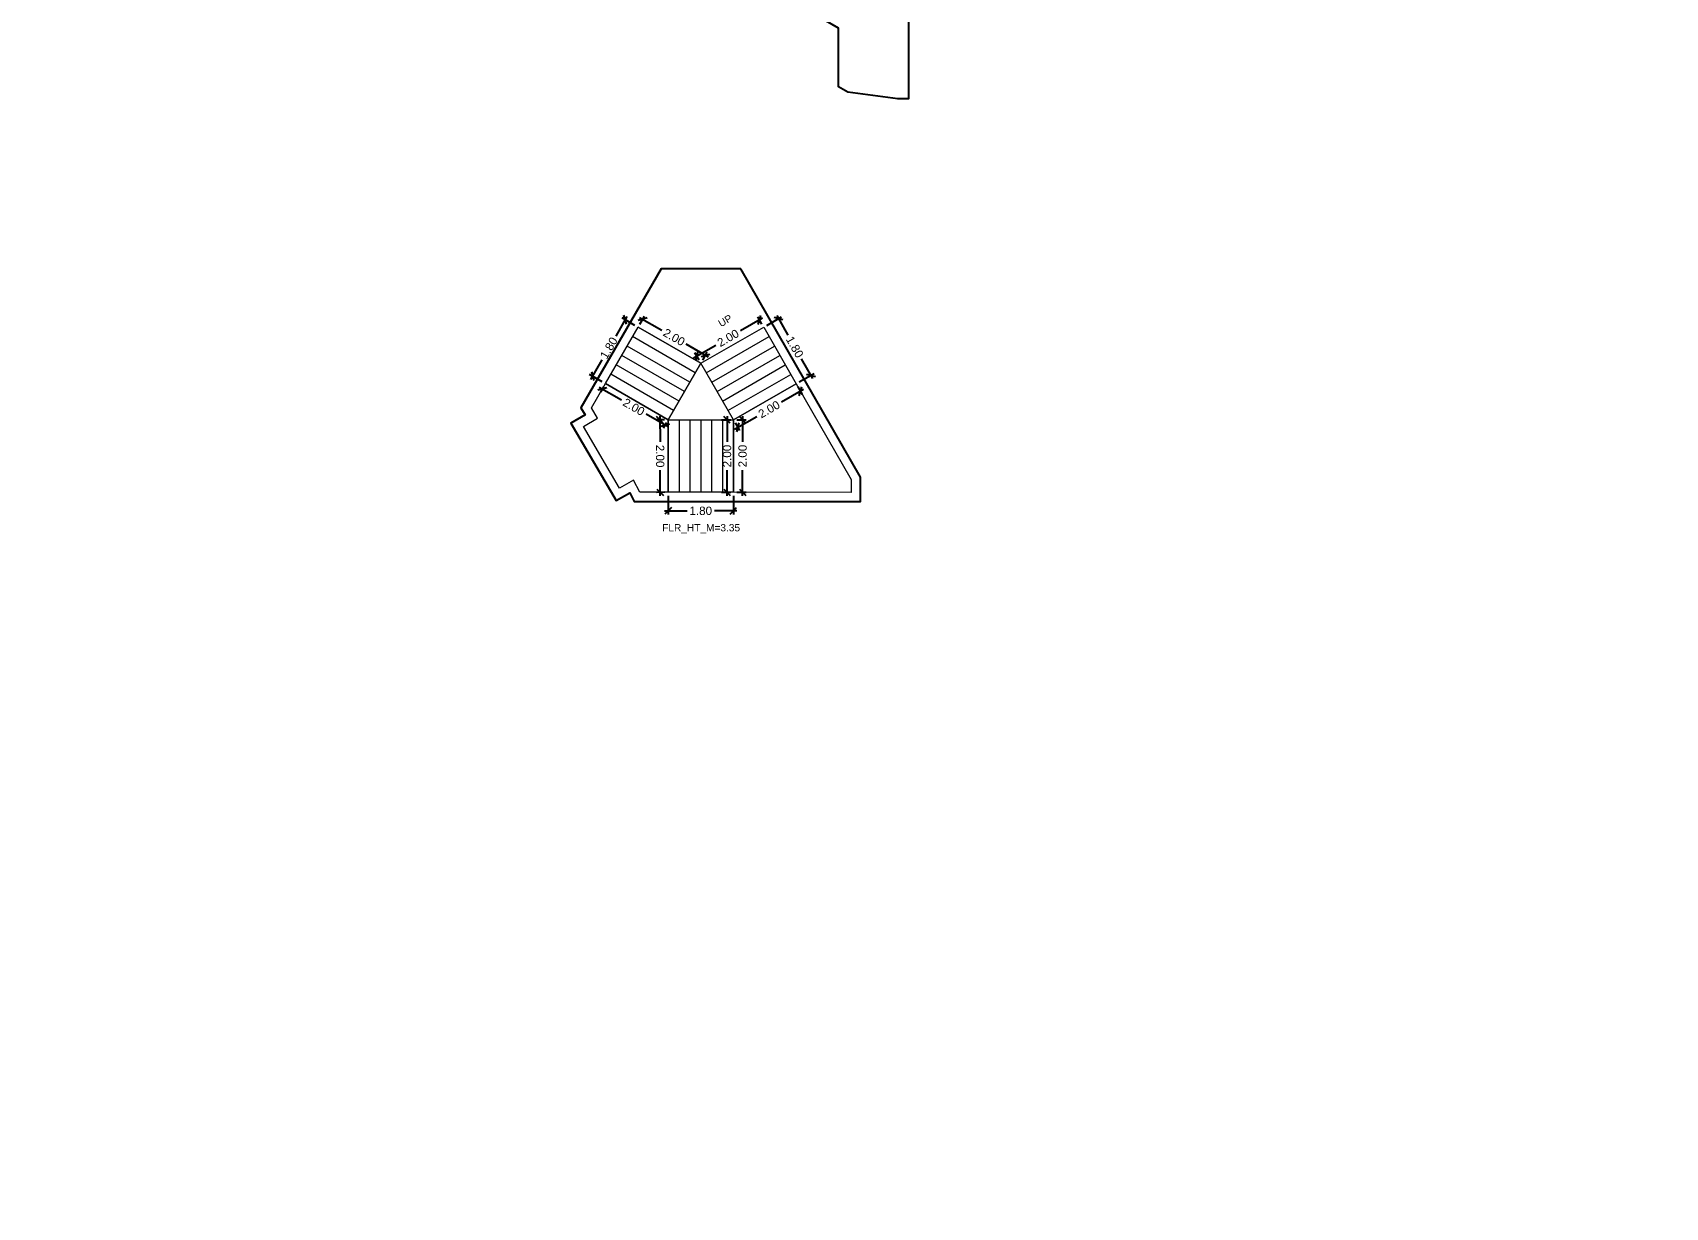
# Model space of a CAD drawing. Header units: metres. Extents: x 256329 to 886268, y -249371 to 355.
# Drawn here: x 287414.93 to 287460.01, y -1142.91 to -1110.48 of the extents above; entities that cross this region are included whole.
import ezdxf

# ---------------------------------------------------------------- set-up
doc = ezdxf.new("R2010")
doc.units = ezdxf.units.M
doc.header["$MEASUREMENT"] = 0
doc.header["$PDMODE"] = 35
doc.linetypes.add('CONTINOUS', pattern=[0])
doc.layers.get('0').update_dxf_attribs({"lineweight": 18})
doc.layers.get('Defpoints').update_dxf_attribs({"lineweight": 20})
doc.layers.add('A_TEXT', color=4, linetype='Continuous', lineweight=0, transparency=0.3)
doc.layers.add('BLK_2_FLR_33_STAIR_3', color=7, linetype='Continuous')
doc.layers.add('BLK_2_FLR_33_STAIR_4', color=7, linetype='Continuous')
for name, color, linetype, lineweight in [('BLK_2_FLR_33_STAIR_3_FLIGHT_1', 7, 'Continuous', 0), ('BLK_2_FLR_33_STAIR_3_FLIGHT_2', 7, 'Continuous', 0), ('BLK_2_FLR_33_STAIR_3_FLIGHT_3', 7, 'Continuous', 0), ('BLK_2_FLR_33_STAIR_3_LANDING_1', 7, 'Continuous', 0), ('BLK_2_FLR_33_STAIR_3_LANDING_2', 7, 'Continuous', 0)]:
    doc.layers.add(name, color=color, linetype=linetype, lineweight=lineweight)
doc.styles.add('Arial', font='arial.ttf')
doc.styles.get("Standard").update_dxf_attribs({"font": 'arial.ttf'})
doc.dimstyles.new('METRIC DIM', dxfattribs={"dimtxt": 0.23, "dimasz": 0.18, "dimexe": 0.1, "dimexo": 0.1, "dimgap": 0.09, "dimtad": 0, "dimzin": 0, "dimdsep": 46, "dimtxsty": 'Standard', "dimblk": 'OBLIQUE', "dimcen": 0, "dimdle": 0.1, "dimclrd": 147, "dimclre": 147, "dimclrt": 7, "dimadec": 0, "dimazin": 0, "dimtfac": 1, "dimtofl": 0, "dimtmove": 0, "dimatfit": 2, "dimfxl": 0.125, "dimtolj": 1, "dimtzin": 0, "dimarcsym": 0})

# ---------------------------------------------------------------- blocks, each defined once
blk = doc.blocks.new('_Oblique')
at = {"color": 0, "linetype": 'ByBlock', "lineweight": -2}
blk.add_line((-0.5, -0.5), (0.5, 0.5), dxfattribs=at)
blk = doc.blocks.new('*D1705')
at = {"layer": 'BLK_2_FLR_33_STAIR_3_FLIGHT_2', "color": 147, "lineweight": -2, "transparency": 16777216}
for p, q in [((287432.475044, -1123.266907), (287432.47486, -1123.778878)), ((287434.275044, -1123.267554), (287434.27486, -1123.779525)), ((287432.374896, -1123.678842), (287432.997396, -1123.679066)), ((287434.374896, -1123.679561), (287433.752396, -1123.679337))]:
    blk.add_line(p, q, dxfattribs=at)
at = {"layer": 'Defpoints', "color": 0, "linetype": 'CONTINOUS', "transparency": 16777216}
for p in [(287432.47508, -1123.166907, 0.042641), (287434.27508, -1123.167554, 0.042641), (287434.274896, -1123.679525)]:
    blk.add_point(p, dxfattribs=at)
at = {"layer": 'BLK_2_FLR_33_STAIR_3_FLIGHT_2', "color": 147, "linetype": 'CONTINOUS', "lineweight": -2, "transparency": 16777216, "xscale": 0.18, "yscale": 0.18, "zscale": 0.18}
for p, rotation in [((287432.474896, -1123.678878), 179.979403), ((287434.274896, -1123.679525), 359.979403)]:
    blk.add_blockref('_Oblique', p, dxfattribs=dict(at, rotation=rotation))
at = {"layer": 'BLK_2_FLR_33_STAIR_3_FLIGHT_2', "color": 7, "linetype": 'CONTINOUS', "transparency": 16777216, "insert": (287433.374896, -1123.679202), "char_height": 0.23, "attachment_point": 5, "rotation": 359.9794033}
blk.add_mtext('\\A1;1.80', dxfattribs=at)
blk = doc.blocks.new('*D1706')
at = {"layer": 'BLK_2_FLR_33_STAIR_3_FLIGHT_3', "color": 147, "lineweight": -2, "transparency": 16777216}
for p, q in [((287431.683557, -1118.337582), (287432.299483, -1118.691726)), ((287431.692957, -1118.521854), (287431.820095, -1118.300736)), ((287433.592099, -1119.434951), (287432.976173, -1119.080807)), ((287433.428116, -1119.519532), (287433.555253, -1119.298414))]:
    blk.add_line(p, q, dxfattribs=at)
at = {"layer": 'Defpoints', "color": 0, "linetype": 'CONTINOUS', "transparency": 16777216}
for p in [(287431.643111, -1118.608545, 0.042641), (287433.37827, -1119.606223, 0.042641), (287433.505408, -1119.385106)]:
    blk.add_point(p, dxfattribs=at)
at = {"layer": 'BLK_2_FLR_33_STAIR_3_FLIGHT_3', "color": 147, "linetype": 'CONTINOUS', "lineweight": -2, "transparency": 16777216, "xscale": 0.18, "yscale": 0.18, "zscale": 0.18}
for p, rotation in [((287431.770249, -1118.387427), 150.102044), ((287433.505408, -1119.385106), 330.102044)]:
    blk.add_blockref('_Oblique', p, dxfattribs=dict(at, rotation=rotation))
at = {"layer": 'BLK_2_FLR_33_STAIR_3_FLIGHT_3', "color": 7, "linetype": 'CONTINOUS', "transparency": 16777216, "insert": (287432.637828, -1118.886267), "char_height": 0.23, "attachment_point": 5, "rotation": 330.1020442}
blk.add_mtext('\\A1;2.00', dxfattribs=at)
blk = doc.blocks.new('*D1707')
at = {"layer": 'BLK_2_FLR_33_STAIR_3_FLIGHT_1', "color": 147, "lineweight": -2, "transparency": 16777216}
for p, q in [((287435.083729, -1118.359226), (287434.468374, -1118.712825)), ((287435.06254, -1118.523063), (287434.947201, -1118.322345)), ((287433.176227, -1119.455327), (287433.791581, -1119.101728)), ((287433.328447, -1119.519519), (287433.213109, -1119.3188))]:
    blk.add_line(p, q, dxfattribs=at)
at = {"layer": 'Defpoints', "color": 0, "linetype": 'CONTINOUS', "transparency": 16777216}
for p in [(287434.997024, -1118.409049), (287435.112362, -1118.609768, 0.042641), (287433.37827, -1119.606223, 0.042641)]:
    blk.add_point(p, dxfattribs=at)
at = {"layer": 'BLK_2_FLR_33_STAIR_3_FLIGHT_1', "color": 147, "linetype": 'CONTINOUS', "lineweight": -2, "transparency": 16777216, "xscale": 0.18, "yscale": 0.18, "zscale": 0.18}
for p, rotation in [((287434.997024, -1118.409049), 29.88281300000001), ((287433.262931, -1119.405504), 209.882813)]:
    blk.add_blockref('_Oblique', p, dxfattribs=dict(at, rotation=rotation))
at = {"layer": 'BLK_2_FLR_33_STAIR_3_FLIGHT_1', "color": 7, "linetype": 'CONTINOUS', "transparency": 16777216, "insert": (287434.129978, -1118.907277), "char_height": 0.23, "attachment_point": 5, "rotation": 29.8828126}
blk.add_mtext('\\A1;2.00', dxfattribs=at)
blk = doc.blocks.new('*D1708')
at = {"layer": 'BLK_2_FLR_33_STAIR_3_LANDING_2', "color": 147, "lineweight": -2, "transparency": 16777216}
for p, q in [((287432.375081, -1121.167354), (287432.147801, -1121.168372)), ((287432.247353, -1121.067925), (287432.25053, -1121.777741)), ((287432.257202, -1123.268122), (287432.254024, -1122.558306)), ((287432.384034, -1123.167553), (287432.156755, -1123.168571))]:
    blk.add_line(p, q, dxfattribs=at)
at = {"layer": 'Defpoints', "color": 0, "linetype": 'CONTINOUS', "transparency": 16777216}
for p in [(287432.47508, -1121.166907, 0.042641), (287432.256754, -1123.168123), (287432.484033, -1123.167106, 0.042641)]:
    blk.add_point(p, dxfattribs=at)
at = {"layer": 'BLK_2_FLR_33_STAIR_3_LANDING_2', "color": 147, "linetype": 'CONTINOUS', "lineweight": -2, "transparency": 16777216, "xscale": 0.18, "yscale": 0.18, "zscale": 0.18}
for p, rotation in [((287432.2478, -1121.167924), 90.256477), ((287432.256754, -1123.168123), 270.256477)]:
    blk.add_blockref('_Oblique', p, dxfattribs=dict(at, rotation=rotation))
at = {"layer": 'BLK_2_FLR_33_STAIR_3_LANDING_2', "color": 7, "linetype": 'CONTINOUS', "transparency": 16777216, "insert": (287432.252277, -1122.168024), "char_height": 0.23, "attachment_point": 5, "rotation": 270.2564771}
blk.add_mtext('\\A1;2.00', dxfattribs=at)
blk = doc.blocks.new('*D1709')
at = {"layer": 'BLK_2_FLR_33_STAIR_3_LANDING_2', "color": 147, "lineweight": -2, "transparency": 16777216}
for p, q in [((287430.573148, -1120.262519), (287431.187562, -1120.617096)), ((287430.693422, -1120.254173), (287430.609777, -1120.399115)), ((287432.478046, -1121.361832), (287431.863632, -1121.007255)), ((287432.425096, -1121.253519), (287432.341451, -1121.39846))]:
    blk.add_line(p, q, dxfattribs=at)
at = {"layer": 'Defpoints', "color": 0, "linetype": 'CONTINOUS', "transparency": 16777216}
for p in [(287430.743406, -1120.167561, 0.042641), (287430.65976, -1120.312503), (287432.47508, -1121.166907, 0.042641)]:
    blk.add_point(p, dxfattribs=at)
at = {"layer": 'BLK_2_FLR_33_STAIR_3_LANDING_2', "color": 147, "linetype": 'CONTINOUS', "lineweight": -2, "transparency": 16777216, "xscale": 0.18, "yscale": 0.18, "zscale": 0.18}
for p, rotation in [((287430.65976, -1120.312503), 150.01084), ((287432.391434, -1121.311848), 330.01084)]:
    blk.add_blockref('_Oblique', p, dxfattribs=dict(at, rotation=rotation))
at = {"layer": 'BLK_2_FLR_33_STAIR_3_LANDING_2', "color": 7, "linetype": 'CONTINOUS', "transparency": 16777216, "insert": (287431.525597, -1120.812176), "char_height": 0.23, "attachment_point": 5, "rotation": 330.0108404}
blk.add_mtext('\\A1;2.00', dxfattribs=at)
blk = doc.blocks.new('*D1710')
at = {"layer": 'BLK_2_FLR_33_STAIR_3_LANDING_1', "color": 147, "lineweight": -2, "transparency": 16777216}
for p, q in [((287436.058995, -1120.257156), (287436.178589, -1120.465282)), ((287436.215471, -1120.328754), (287435.600117, -1120.682353)), ((287434.30797, -1121.424855), (287434.923324, -1121.071256)), ((287434.324902, -1121.253611), (287434.444497, -1121.461737))]:
    blk.add_line(p, q, dxfattribs=at)
at = {"layer": 'Defpoints', "color": 0, "linetype": 'CONTINOUS', "transparency": 16777216}
for p in [(287436.009172, -1120.170451, 0.042641), (287436.128767, -1120.378577), (287434.27508, -1121.166907, 0.042641)]:
    blk.add_point(p, dxfattribs=at)
at = {"layer": 'BLK_2_FLR_33_STAIR_3_LANDING_1', "color": 147, "linetype": 'CONTINOUS', "lineweight": -2, "transparency": 16777216, "xscale": 0.18, "yscale": 0.18, "zscale": 0.18}
for p, rotation in [((287436.128767, -1120.378577), 29.88281300000001), ((287434.394674, -1121.375032), 209.882813)]:
    blk.add_blockref('_Oblique', p, dxfattribs=dict(at, rotation=rotation))
at = {"layer": 'BLK_2_FLR_33_STAIR_3_LANDING_1', "color": 7, "linetype": 'CONTINOUS', "transparency": 16777216, "insert": (287435.26172, -1120.876805), "char_height": 0.23, "attachment_point": 5, "rotation": 29.8828126}
blk.add_mtext('\\A1;2.00', dxfattribs=at)
blk = doc.blocks.new('*D1711')
at = {"layer": 'BLK_2_FLR_33_STAIR_3_LANDING_1', "color": 147, "lineweight": -2, "transparency": 16777216}
for p, q in [((287434.37508, -1121.166907), (287434.63073, -1121.166907)), ((287434.53073, -1121.066907), (287434.53073, -1121.77662)), ((287434.53073, -1123.266907), (287434.53073, -1122.557193)), ((287434.37508, -1123.166907), (287434.63073, -1123.166907))]:
    blk.add_line(p, q, dxfattribs=at)
at = {"layer": 'Defpoints', "color": 0, "linetype": 'CONTINOUS', "transparency": 16777216}
for p in [(287434.27508, -1121.166907, 0.042641), (287434.27508, -1123.166907, 0.042641), (287434.53073, -1123.166907)]:
    blk.add_point(p, dxfattribs=at)
at = {"layer": 'BLK_2_FLR_33_STAIR_3_LANDING_1', "color": 147, "linetype": 'CONTINOUS', "lineweight": -2, "transparency": 16777216, "xscale": 0.18, "yscale": 0.18, "zscale": 0.18}
for p, rotation in [((287434.53073, -1121.166907), 90), ((287434.53073, -1123.166907), 270)]:
    blk.add_blockref('_Oblique', p, dxfattribs=dict(at, rotation=rotation))
at = {"layer": 'BLK_2_FLR_33_STAIR_3_LANDING_1', "color": 7, "linetype": 'CONTINOUS', "transparency": 16777216, "insert": (287434.53073, -1122.166907), "char_height": 0.23, "attachment_point": 5, "rotation": 90}
blk.add_mtext('\\A1;2.00', dxfattribs=at)
blk = doc.blocks.new('*D1712')
at = {"layer": 'BLK_2_FLR_33_STAIR_3_FLIGHT_3', "color": 147, "lineweight": -2, "transparency": 16777216}
for p, q in [((287431.337165, -1118.316527), (287431.026017, -1118.855687)), ((287431.556499, -1118.558562), (287431.20057, -1118.353155)), ((287430.337493, -1120.048767), (287430.648641, -1119.509607)), ((287430.656794, -1120.117578), (287430.300865, -1119.912171))]:
    blk.add_line(p, q, dxfattribs=at)
at = {"layer": 'Defpoints', "color": 0, "linetype": 'CONTINOUS', "transparency": 16777216}
for p in [(287431.643111, -1118.608545, 0.042641), (287430.387477, -1119.962155), (287430.743406, -1120.167561, 0.042641)]:
    blk.add_point(p, dxfattribs=at)
at = {"layer": 'BLK_2_FLR_33_STAIR_3_FLIGHT_3', "color": 147, "linetype": 'CONTINOUS', "lineweight": -2, "transparency": 16777216, "xscale": 0.18, "yscale": 0.18, "zscale": 0.18}
for p, rotation in [((287431.287182, -1118.403139), 60.01084000000001), ((287430.387477, -1119.962155), 240.01084)]:
    blk.add_blockref('_Oblique', p, dxfattribs=dict(at, rotation=rotation))
at = {"layer": 'BLK_2_FLR_33_STAIR_3_FLIGHT_3', "color": 7, "linetype": 'CONTINOUS', "transparency": 16777216, "insert": (287430.837329, -1119.182647), "char_height": 0.23, "attachment_point": 5, "rotation": 60.0108404}
blk.add_mtext('\\A1;1.80', dxfattribs=at)
blk = doc.blocks.new('*D1713')
at = {"layer": 'BLK_2_FLR_33_STAIR_3_FLIGHT_1', "color": 147, "lineweight": -2, "transparency": 16777216}
for p, q in [((287435.199067, -1118.559945), (287435.60819, -1118.324852)), ((287435.471663, -1118.28797), (287435.78181, -1118.827707)), ((287436.468118, -1120.022063), (287436.157972, -1119.482327)), ((287436.095877, -1120.120629), (287436.505, -1119.885535))]:
    blk.add_line(p, q, dxfattribs=at)
at = {"layer": 'Defpoints', "color": 0, "linetype": 'CONTINOUS', "transparency": 16777216}
for p in [(287435.112362, -1118.609768, 0.042641), (287436.009172, -1120.170451, 0.042641), (287436.418296, -1119.935358)]:
    blk.add_point(p, dxfattribs=at)
at = {"layer": 'BLK_2_FLR_33_STAIR_3_FLIGHT_1', "color": 147, "linetype": 'CONTINOUS', "lineweight": -2, "transparency": 16777216, "xscale": 0.18, "yscale": 0.18, "zscale": 0.18}
for p, rotation in [((287435.521486, -1118.374675), 119.882813), ((287436.418296, -1119.935358), 299.882813)]:
    blk.add_blockref('_Oblique', p, dxfattribs=dict(at, rotation=rotation))
at = {"layer": 'BLK_2_FLR_33_STAIR_3_FLIGHT_1', "color": 7, "linetype": 'CONTINOUS', "transparency": 16777216, "insert": (287435.969891, -1119.155017), "char_height": 0.23, "attachment_point": 5, "rotation": 299.8828126}
blk.add_mtext('\\A1;1.80', dxfattribs=at)
blk = doc.blocks.new('*D1724')
at = {"layer": 'BLK_2_FLR_33_STAIR_3_FLIGHT_2', "color": 147, "lineweight": -2, "transparency": 16777216}
for p, q in [((287433.945988, -1121.166907), (287434.201639, -1121.166907)), ((287434.101639, -1121.066907), (287434.101639, -1121.77662)), ((287434.101639, -1123.266907), (287434.101639, -1122.557193)), ((287433.945988, -1123.166907), (287434.201639, -1123.166907))]:
    blk.add_line(p, q, dxfattribs=at)
at = {"layer": 'Defpoints', "color": 0, "linetype": 'CONTINOUS', "transparency": 16777216}
for p in [(287433.845988, -1121.166907, 0.042641), (287433.845988, -1123.166907, 0.042641), (287434.101639, -1123.166907)]:
    blk.add_point(p, dxfattribs=at)
at = {"layer": 'BLK_2_FLR_33_STAIR_3_FLIGHT_2', "color": 147, "linetype": 'CONTINOUS', "lineweight": -2, "transparency": 16777216, "xscale": 0.18, "yscale": 0.18, "zscale": 0.18}
for p, rotation in [((287434.101639, -1121.166907), 90), ((287434.101639, -1123.166907), 270)]:
    blk.add_blockref('_Oblique', p, dxfattribs=dict(at, rotation=rotation))
at = {"layer": 'BLK_2_FLR_33_STAIR_3_FLIGHT_2', "color": 7, "linetype": 'CONTINOUS', "transparency": 16777216, "insert": (287434.101639, -1122.166907), "char_height": 0.23, "attachment_point": 5, "rotation": 90}
blk.add_mtext('\\A1;2.00', dxfattribs=at)

msp = doc.modelspace()

# ---------------------------------------------------------------- linework, layer by layer
at = {"color": 5, "linetype": 'CONTINOUS'}
for p, q in [((287434.27508, -1121.166907, 0.085282), (287433.37827, -1119.606223, 0.085282)), ((287432.47508, -1121.166907, 0.085282), (287434.27508, -1121.166907, 0.085282))]:
    msp.add_line(p, q, dxfattribs=at)
at = {"color": 5, "linetype": 'CONTINOUS', "elevation": 0.085282}
msp.add_lwpolyline([(287432.47508, -1121.166907), (287433.37827, -1119.606223)], dxfattribs=at)
at = {"layer": 'BLK_2_FLR_33_STAIR_3', "color": 7, "linetype": 'CONTINOUS', "elevation": 0.085282}
msp.add_lwpolyline([(287434.480611, -1117.001915), (287432.277818, -1117.001915), (287430.066256, -1120.834129), (287430.179387, -1121.029928), (287429.790862, -1121.259689), (287431.036553, -1123.39787), (287431.412427, -1123.18148), (287431.532161, -1123.420186), (287437.783903, -1123.42175), (287437.784071, -1122.750799)], close=True, dxfattribs=at)
at = {"layer": 'BLK_2_FLR_33_STAIR_3_FLIGHT_1', "color": 3, "linetype": 'CONTINOUS'}
for p, q in [((287433.37827, -1119.606223, 0.085282), (287435.112362, -1118.609768, 0.085282)), ((287433.527738, -1119.866337, 0.085282), (287435.261831, -1118.869882, 0.085282)), ((287433.677206, -1120.126451, 0.085282), (287435.411299, -1119.129996, 0.085282)), ((287433.826675, -1120.386565, 0.085282), (287435.560767, -1119.39011, 0.085282)), ((287433.976143, -1120.646679, 0.085282), (287435.710236, -1119.650224, 0.085282)), ((287434.125611, -1120.906793, 0.085282), (287435.859704, -1119.910337, 0.085282)), ((287434.27508, -1121.166907, 0.085282), (287436.009172, -1120.170451, 0.085282))]:
    msp.add_line(p, q, dxfattribs=at)
at = {"layer": 'BLK_2_FLR_33_STAIR_3_FLIGHT_1', "color": 7, "linetype": 'CONTINOUS', "elevation": 0.085282}
msp.add_lwpolyline([(287435.112362, -1118.609768), (287436.009172, -1120.170451), (287434.27508, -1121.166907), (287433.37827, -1119.606223), (287435.112362, -1118.609768)], dxfattribs=at)
at = {"layer": 'BLK_2_FLR_33_STAIR_3_FLIGHT_2', "color": 3, "linetype": 'CONTINOUS'}
for p, q in [((287432.47508, -1121.166907, 0.085282), (287432.47508, -1123.166907, 0.085282)), ((287432.77508, -1121.166907, 0.085282), (287432.77508, -1123.166907, 0.085282)), ((287433.07508, -1121.166907, 0.085282), (287433.07508, -1123.166907, 0.085282)), ((287433.37508, -1121.166907, 0.085282), (287433.37508, -1123.166907, 0.085282)), ((287433.67508, -1121.166907, 0.085282), (287433.67508, -1123.166907, 0.085282)), ((287433.97508, -1121.166907, 0.085282), (287433.97508, -1123.166907, 0.085282)), ((287434.27508, -1121.166907, 0.085282), (287434.27508, -1123.166907, 0.085282))]:
    msp.add_line(p, q, dxfattribs=at)
at = {"layer": 'BLK_2_FLR_33_STAIR_3_FLIGHT_2', "color": 7, "linetype": 'CONTINOUS', "elevation": 0.085282}
msp.add_lwpolyline([(287432.47508, -1121.166907), (287434.27508, -1121.166907), (287434.27508, -1123.166907), (287432.47508, -1123.166907)], close=True, dxfattribs=at)
at = {"layer": 'BLK_2_FLR_33_STAIR_3_FLIGHT_3', "color": 3, "linetype": 'CONTINOUS'}
for p, q in [((287433.224834, -1119.867727, 0.085282), (287431.49316, -1118.868381, 0.085282)), ((287433.37827, -1119.606223, 0.085282), (287431.643111, -1118.608545, 0.085282)), ((287433.074883, -1120.127563, 0.085282), (287431.343209, -1119.128217, 0.085282)), ((287432.774981, -1120.647235, 0.085282), (287431.043308, -1119.647889, 0.085282)), ((287432.924932, -1120.387399, 0.085282), (287431.193258, -1119.388053, 0.085282)), ((287432.47508, -1121.166907, 0.085282), (287430.743406, -1120.167561, 0.085282)), ((287432.625031, -1120.907071, 0.085282), (287430.893357, -1119.907725, 0.085282))]:
    msp.add_line(p, q, dxfattribs=at)
at = {"layer": 'BLK_2_FLR_33_STAIR_3_FLIGHT_3', "ltscale": 0.05, "elevation": 0.085282}
msp.add_lwpolyline([(287433.37827, -1119.606223), (287432.47508, -1121.166907), (287430.743406, -1120.167561), (287431.643111, -1118.608545), (287433.37827, -1119.606223)], dxfattribs=at)
at = {"layer": 'BLK_2_FLR_33_STAIR_3_LANDING_1', "color": 7, "linetype": 'CONTINOUS', "elevation": 0.085282}
msp.add_lwpolyline([(287434.27508, -1121.166907), (287436.009172, -1120.170451), (287437.530735, -1122.818368), (287437.530648, -1123.168368), (287434.27508, -1123.166907), (287434.27508, -1121.166907)], dxfattribs=at)
at = {"layer": 'BLK_2_FLR_33_STAIR_3_LANDING_2', "color": 7, "linetype": 'CONTINOUS', "elevation": 0.085282}
msp.add_lwpolyline([(287432.47508, -1121.166907), (287432.47508, -1123.166907), (287431.688517, -1123.166907), (287431.518563, -1122.828079), (287431.129742, -1123.054604), (287430.136434, -1121.349628), (287430.524182, -1121.120327), (287430.358775, -1120.834053), (287430.743406, -1120.167561), (287432.473866, -1121.169004)], dxfattribs=at)
at = {"layer": 'BLK_2_FLR_33_STAIR_4', "color": 7, "linetype": 'CONTINOUS', "elevation": 0.085282}
msp.add_lwpolyline([(287439.801931, -1103.896258), (287442.792626, -1103.896993), (287443.253302, -1104.687149), (287444.150371, -1106.248284), (287446.101182, -1109.62617), (287439.108779, -1109.623144), (287439.10811, -1112.299736), (287438.818817, -1112.299663), (287437.433635, -1112.122098), (287437.180302, -1111.975887), (287437.180615, -1110.352946), (287436.349649, -1109.872736)], close=True, dxfattribs=at)

# ---------------------------------------------------------------- texts
at = {"layer": 'A_TEXT', "lineweight": 0, "insert": (287434.981219, -1118.010295, 0.085282), "char_height": 0.2, "width": 2.485498, "attachment_point": 9, "rotation": 30.0054902, "style": 'Arial'}
msp.add_mtext('\\pxi2.2673,qc;UP', dxfattribs=at)
at = {"layer": 'BLK_2_FLR_33_STAIR_3', "color": 7, "linetype": 'CONTINOUS', "insert": (287432.310543, -1124.044667, 0.042641), "char_height": 0.2, "attachment_point": 1}
msp.add_mtext_dynamic_manual_height_columns('FLR_HT_M=3.35', width=2.272281, gutter_width=0.405, heights=[0.300679], dxfattribs=at)

# ---------------------------------------------------------------- dimensions: what is measured, and where the dimension line sits
at = {"layer": 'BLK_2_FLR_33_STAIR_3_FLIGHT_1', "color": 2, "linetype": 'CONTINOUS'}
dim = msp.add_aligned_dim(p1=(287433.37827, -1119.606223, 0.085282), p2=(287435.112362, -1118.609768, 0.085282), distance=0.231497, dimstyle='METRIC DIM', override={"dimfxl": 0.18}, dxfattribs=at)
dim.commit()
dim.dimension.update_dxf_attribs({"geometry": '*D1707', "text_midpoint": (287434.129978, -1118.907277, 0.042641)})
at = {"layer": 'BLK_2_FLR_33_STAIR_3_FLIGHT_1', "color": 1, "linetype": 'CONTINOUS'}
dim = msp.add_aligned_dim(p1=(287435.112362, -1118.609768, 0.085282), p2=(287436.009172, -1120.170451, 0.085282), distance=0.471859, dimstyle='METRIC DIM', override={"dimfxl": 0.18}, dxfattribs=at)
dim.commit()
dim.dimension.update_dxf_attribs({"geometry": '*D1713', "text_midpoint": (287435.969891, -1119.155017, 0.042641)})
at = {"layer": 'BLK_2_FLR_33_STAIR_3_FLIGHT_2', "color": 2, "linetype": 'CONTINOUS'}
dim = msp.add_aligned_dim(p1=(287433.845988, -1121.166907, 0.085282), p2=(287433.845988, -1123.166907, 0.085282), distance=0.255651, dimstyle='METRIC DIM', override={"dimfxl": 0.18}, dxfattribs=at)
dim.commit()
dim.dimension.update_dxf_attribs({"geometry": '*D1724', "text_midpoint": (287434.101639, -1122.166907, 0.042641)})
at = {"layer": 'BLK_2_FLR_33_STAIR_3_FLIGHT_2', "color": 1, "linetype": 'CONTINOUS'}
dim = msp.add_aligned_dim(p1=(287432.47508, -1123.166907, 0.085282), p2=(287434.27508, -1123.167554, 0.085282), distance=-0.511971, dimstyle='METRIC DIM', override={"dimfxl": 0.18}, dxfattribs=at)
dim.commit()
dim.dimension.update_dxf_attribs({"geometry": '*D1705', "text_midpoint": (287433.374896, -1123.679202, 0.042641)})
at = {"layer": 'BLK_2_FLR_33_STAIR_3_FLIGHT_3', "color": 1, "linetype": 'CONTINOUS'}
dim = msp.add_aligned_dim(p1=(287431.643111, -1118.608545, 0.085282), p2=(287430.743406, -1120.167561, 0.085282), distance=-0.410947, dimstyle='METRIC DIM', override={"dimfxl": 0.18}, dxfattribs=at)
dim.commit()
dim.dimension.update_dxf_attribs({"geometry": '*D1712', "text_midpoint": (287430.837329, -1119.182647, 0.042641)})
at = {"layer": 'BLK_2_FLR_33_STAIR_3_FLIGHT_3', "color": 2, "linetype": 'CONTINOUS'}
dim = msp.add_aligned_dim(p1=(287431.643111, -1118.608545, 0.085282), p2=(287433.37827, -1119.606223, 0.085282), distance=0.255062, dimstyle='METRIC DIM', override={"dimfxl": 0.18}, dxfattribs=at)
dim.commit()
dim.dimension.update_dxf_attribs({"geometry": '*D1706', "text_midpoint": (287432.637828, -1118.886267, 0.042641)})
at = {"layer": 'BLK_2_FLR_33_STAIR_3_LANDING_1', "color": 1, "linetype": 'CONTINOUS'}
dim = msp.add_aligned_dim(p1=(287434.27508, -1121.166907, 0.085282), p2=(287436.009172, -1120.170451, 0.085282), distance=-0.24004, dimstyle='METRIC DIM', override={"dimfxl": 0.18}, dxfattribs=at)
dim.commit()
dim.dimension.update_dxf_attribs({"geometry": '*D1710', "text_midpoint": (287435.26172, -1120.876805, 0.042641)})
at = {"layer": 'BLK_2_FLR_33_STAIR_3_LANDING_1', "color": 2, "linetype": 'CONTINOUS'}
dim = msp.add_aligned_dim(p1=(287434.27508, -1121.166907, 0.085282), p2=(287434.27508, -1123.166907, 0.085282), distance=0.25565, dimstyle='METRIC DIM', override={"dimfxl": 0.18}, dxfattribs=at)
dim.commit()
dim.dimension.update_dxf_attribs({"geometry": '*D1711', "text_midpoint": (287434.53073, -1122.166907, 0.042641)})
at = {"layer": 'BLK_2_FLR_33_STAIR_3_LANDING_2', "color": 1, "linetype": 'CONTINOUS'}
dim = msp.add_aligned_dim(p1=(287432.47508, -1121.166907, 0.085282), p2=(287430.743406, -1120.167561, 0.085282), distance=0.167346, dimstyle='METRIC DIM', override={"dimfxl": 0.18}, dxfattribs=at)
dim.commit()
dim.dimension.update_dxf_attribs({"geometry": '*D1709', "text_midpoint": (287431.525597, -1120.812176, 0.042641)})
at = {"layer": 'BLK_2_FLR_33_STAIR_3_LANDING_2', "color": 2, "linetype": 'CONTINOUS'}
dim = msp.add_aligned_dim(p1=(287432.47508, -1121.166907, 0.085282), p2=(287432.484033, -1123.167106, 0.085282), distance=-0.227281, dimstyle='METRIC DIM', override={"dimfxl": 0.18}, dxfattribs=at)
dim.commit()
dim.dimension.update_dxf_attribs({"geometry": '*D1708', "text_midpoint": (287432.252277, -1122.168024, 0.042641)})

doc.saveas('drawing.dxf')
